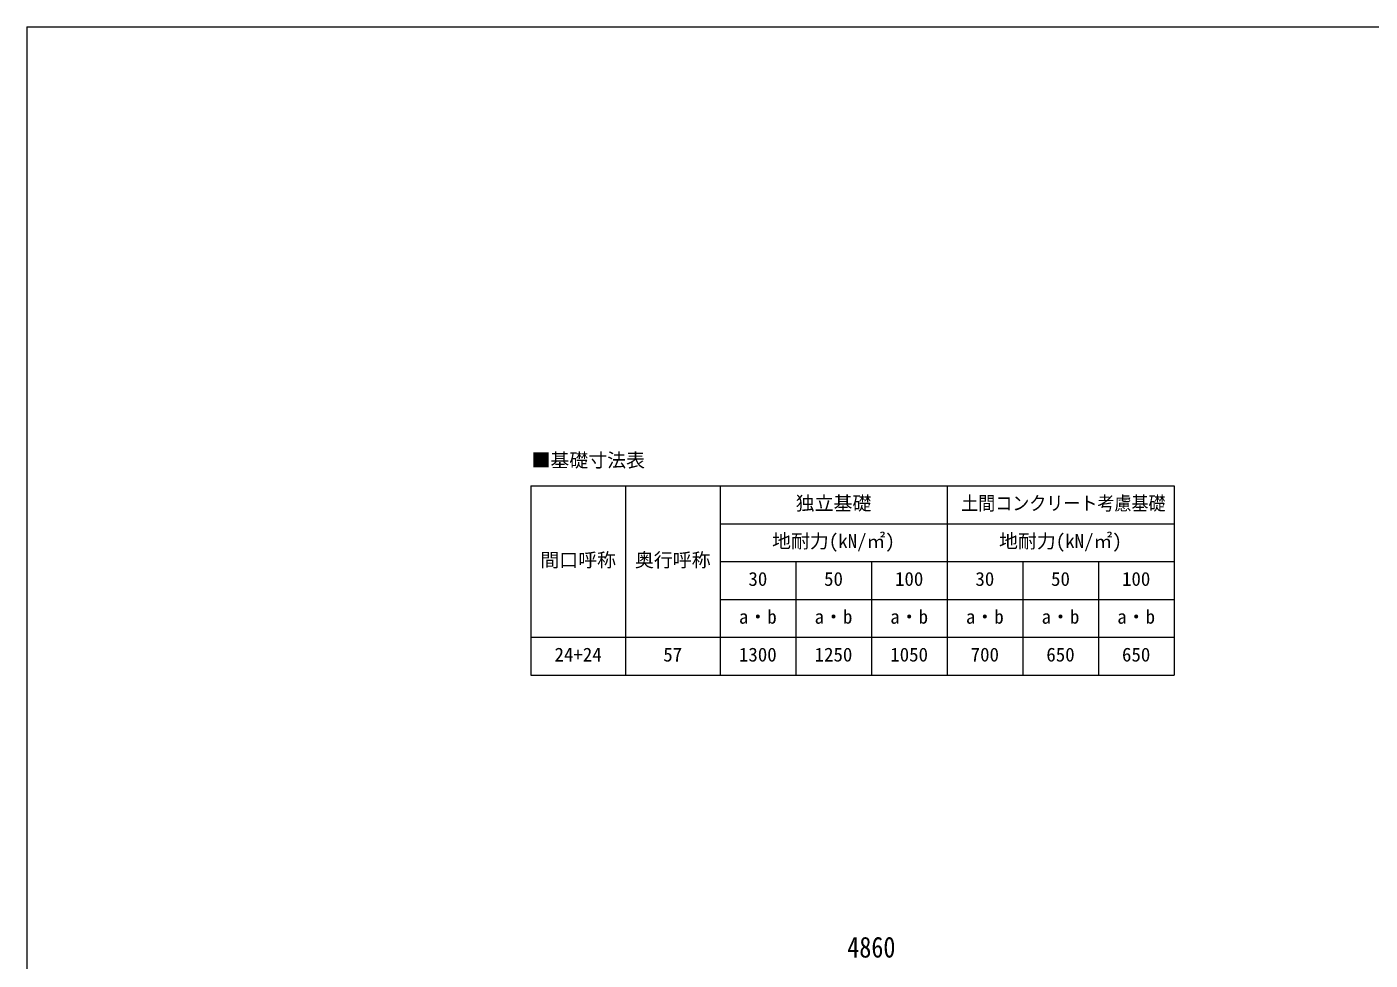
# Model space of a CAD drawing. Units: millimetres at full size, sheet at 1:40; details may follow other scales. Extents: x -11243 to 11243, y -7760 to 7760.
# Drawn here: x -11243 to 119, y -133 to 7760 of the extents above; entities that cross this region are included whole.
import ezdxf
from ezdxf.enums import TextEntityAlignment as Align

# ---------------------------------------------------------------- set-up
doc = ezdxf.new("R2010")
doc.units = ezdxf.units.MM
doc.header["$LTSCALE"] = 40
for name, color, linetype, lineweight in [('0-6_OTH_LINE', 6, 'Continuous', 9), ('0-E_DET2', 7, 'Continuous', 18), ('F-0_240', 7, 'Continuous', 9)]:
    doc.layers.add(name, color=color, linetype=linetype, lineweight=lineweight)
doc.styles.add('ＭＳ ゴシック', font='')
doc.styles.get('ＭＳ ゴシック').set_extended_font_data('MS Gothic')

msp = doc.modelspace()

# ---------------------------------------------------------------- linework, layer by layer
at = {"layer": '0-E_DET2'}
for p, q in [((-6979.56, 3876.98), (-6979.56, 2276.98)), ((-6979.56, 3876.98), (-1539.56, 3876.98)), ((-6179.56, 3876.98), (-6179.56, 2276.98)), ((-5379.56, 3876.98), (-5379.56, 2276.98)), ((-3459.56, 3876.98), (-3459.56, 2276.98)), ((-1539.56, 3876.98), (-1539.56, 2276.98)), ((-5379.56, 3556.98), (-1539.56, 3556.98)), ((-5379.56, 3236.98), (-1539.56, 3236.98)), ((-4739.56, 3236.98), (-4739.56, 2276.98)), ((-4099.56, 3236.98), (-4099.56, 2276.98)), ((-2819.56, 3236.98), (-2819.56, 2276.98)), ((-2179.56, 3236.98), (-2179.56, 2276.98)), ((-5379.56, 2916.98), (-1539.56, 2916.98)), ((-6979.56, 2596.98), (-1539.56, 2596.98)), ((-6979.56, 2276.98), (-1539.56, 2276.98))]:
    msp.add_line(p, q, dxfattribs=at)
at = {"layer": 'F-0_240', "color": 5}
for q in [(-11242.74, -7760), (10677.26, 7760)]:
    msp.add_line((-11242.74, 7760), q, dxfattribs=at)

# ---------------------------------------------------------------- texts
at = {"layer": '0-6_OTH_LINE', "color": 7, "style": 'ＭＳ ゴシック', "width": 0.85}
msp.add_text('4860', height=176, dxfattribs=at).set_placement((-4303.28, -164.38), align=Align.BOTTOM_LEFT)
at = {"layer": '0-E_DET2', "style": 'ＭＳ ゴシック'}
for s, p in [('■基礎寸法表', (-6974.29, 4001.38)), ('独立基礎', (-4739.56, 3636.98)), ('地耐力(kN/㎡)', (-4939.56, 3316.98)), ('地耐力(kN/㎡)', (-3019.56, 3316.98)), ('間口呼称', (-6899.56, 3156.98)), ('奥行呼称', (-6099.56, 3156.98)), ('30', (-5139.56, 2996.98)), ('50', (-4499.56, 2996.98)), ('100', (-3899.56, 2996.98)), ('30', (-3219.56, 2996.98)), ('50', (-2579.56, 2996.98)), ('100', (-1979.56, 2996.98)), ('a・b', (-5219.56, 2676.98)), ('a・b', (-4579.56, 2676.98)), ('a・b', (-3939.56, 2676.98)), ('a・b', (-3299.56, 2676.98)), ('a・b', (-2659.56, 2676.98)), ('a・b', (-2019.56, 2676.98)), ('24+24', (-6779.56, 2356.98)), ('57', (-5859.56, 2356.98)), ('1300', (-5219.56, 2356.98)), ('1250', (-4579.56, 2356.98)), ('1050', (-3939.56, 2356.98)), ('700', (-3259.56, 2356.98)), ('650', (-2619.56, 2356.98)), ('650', (-1979.56, 2356.98))]:
    msp.add_text(s, height=117.3, dxfattribs=at).set_placement(p, align=Align.BOTTOM_LEFT)
at = {"layer": '0-E_DET2', "style": 'ＭＳ ゴシック', "width": 0.9}
msp.add_text('土間コンクリート考慮基礎', height=117.3, dxfattribs=at).set_placement((-3339.56, 3636.98), align=Align.BOTTOM_LEFT)

doc.saveas('drawing.dxf')
